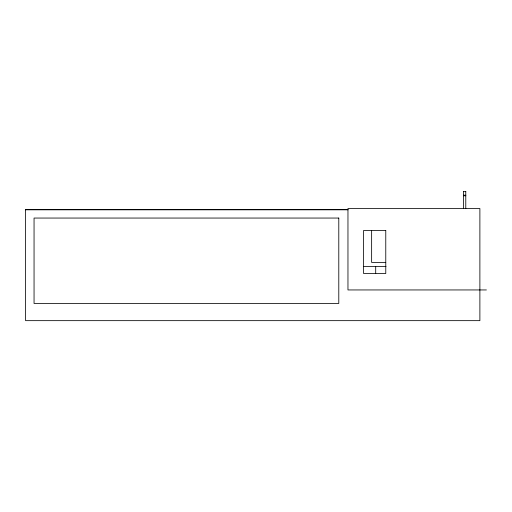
<?xml version="1.0" encoding="UTF-8"?>
<svg xmlns="http://www.w3.org/2000/svg" width="512" height="512" viewBox="0 0 512 512"><rect width="100%" height="100%" fill="white"/><g stroke="black" fill="none" stroke-linecap="round" stroke-linejoin="round"><path stroke-width="0.77" d="M463.507 191.622L465.779 191.706M463.507 195.2L465.779 195.2M463.507 195.776L465.779 195.776M347.962 209.536L25.6 209.536L25.6 320.653L479.885 320.653L479.885 208.538L347.962 208.538L347.962 289.946L486.4 289.946M25.6 209.811L347.962 209.811M385.76 262.426L371.635 262.426L371.635 230.496M363.373 266.592L386.01 266.592M465.779 191.347L465.779 208.614M463.507 191.347L463.507 208.614M375.699 266.592L375.699 273.6M338.79 218.054L34.054 218.054L34.054 303.456L338.79 303.456L338.79 218.054M385.773 230.464L363.603 230.464L363.603 273.53L385.773 273.53L385.773 230.464"/></g></svg>
